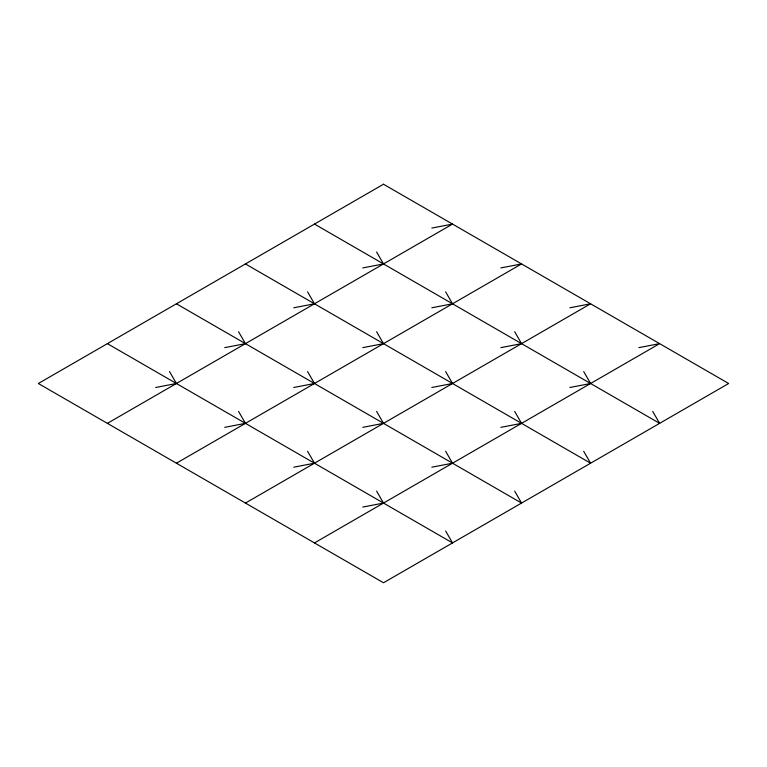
<?xml version="1.0" encoding="UTF-8"?>
<svg xmlns="http://www.w3.org/2000/svg" width="767" height="767" viewBox="0 0 767 767"><rect width="100%" height="100%" fill="white"/><g stroke="black" fill="none" stroke-linecap="round" stroke-linejoin="round"><path stroke-width="1.15" d="M107.38 423.355L452.53 224.079L431.821 228.067M176.41 463.21L521.56 263.934L500.851 267.923M245.44 503.066L590.59 303.79L569.881 307.778M314.47 542.921L659.62 343.645L638.911 347.633M362.791 267.923L383.5 263.934L376.597 251.979M293.761 307.778L314.47 303.79L307.567 291.834M224.731 347.633L245.44 343.645L238.537 331.689M431.821 307.778L452.53 303.79L445.627 291.834M155.701 387.488L176.41 383.5L169.507 371.544M362.791 347.633L383.5 343.645L376.597 331.689M293.761 387.488L314.47 383.5L307.567 371.544M500.851 347.633L521.56 343.645L514.657 331.689M224.731 427.344L245.44 423.355L238.537 411.4M431.821 387.488L452.53 383.5L445.627 371.544M362.791 427.344L383.5 423.355L376.597 411.4M569.881 387.488L590.59 383.5L583.687 371.544M293.761 467.189L314.47 463.21L307.567 451.255M500.851 427.344L521.56 423.355L514.657 411.4M431.821 467.189L452.53 463.21L445.627 451.255M362.791 507.045L383.5 503.066L376.597 491.11M314.47 224.079L659.62 423.355L652.717 411.4M245.44 263.934L590.59 463.21L583.687 451.255M176.41 303.79L521.56 503.066L514.657 491.11M107.38 343.645L452.53 542.921L445.627 530.956M383.5 184.233L38.35 383.5L383.5 582.767L728.65 383.5L383.5 184.233"/></g></svg>
